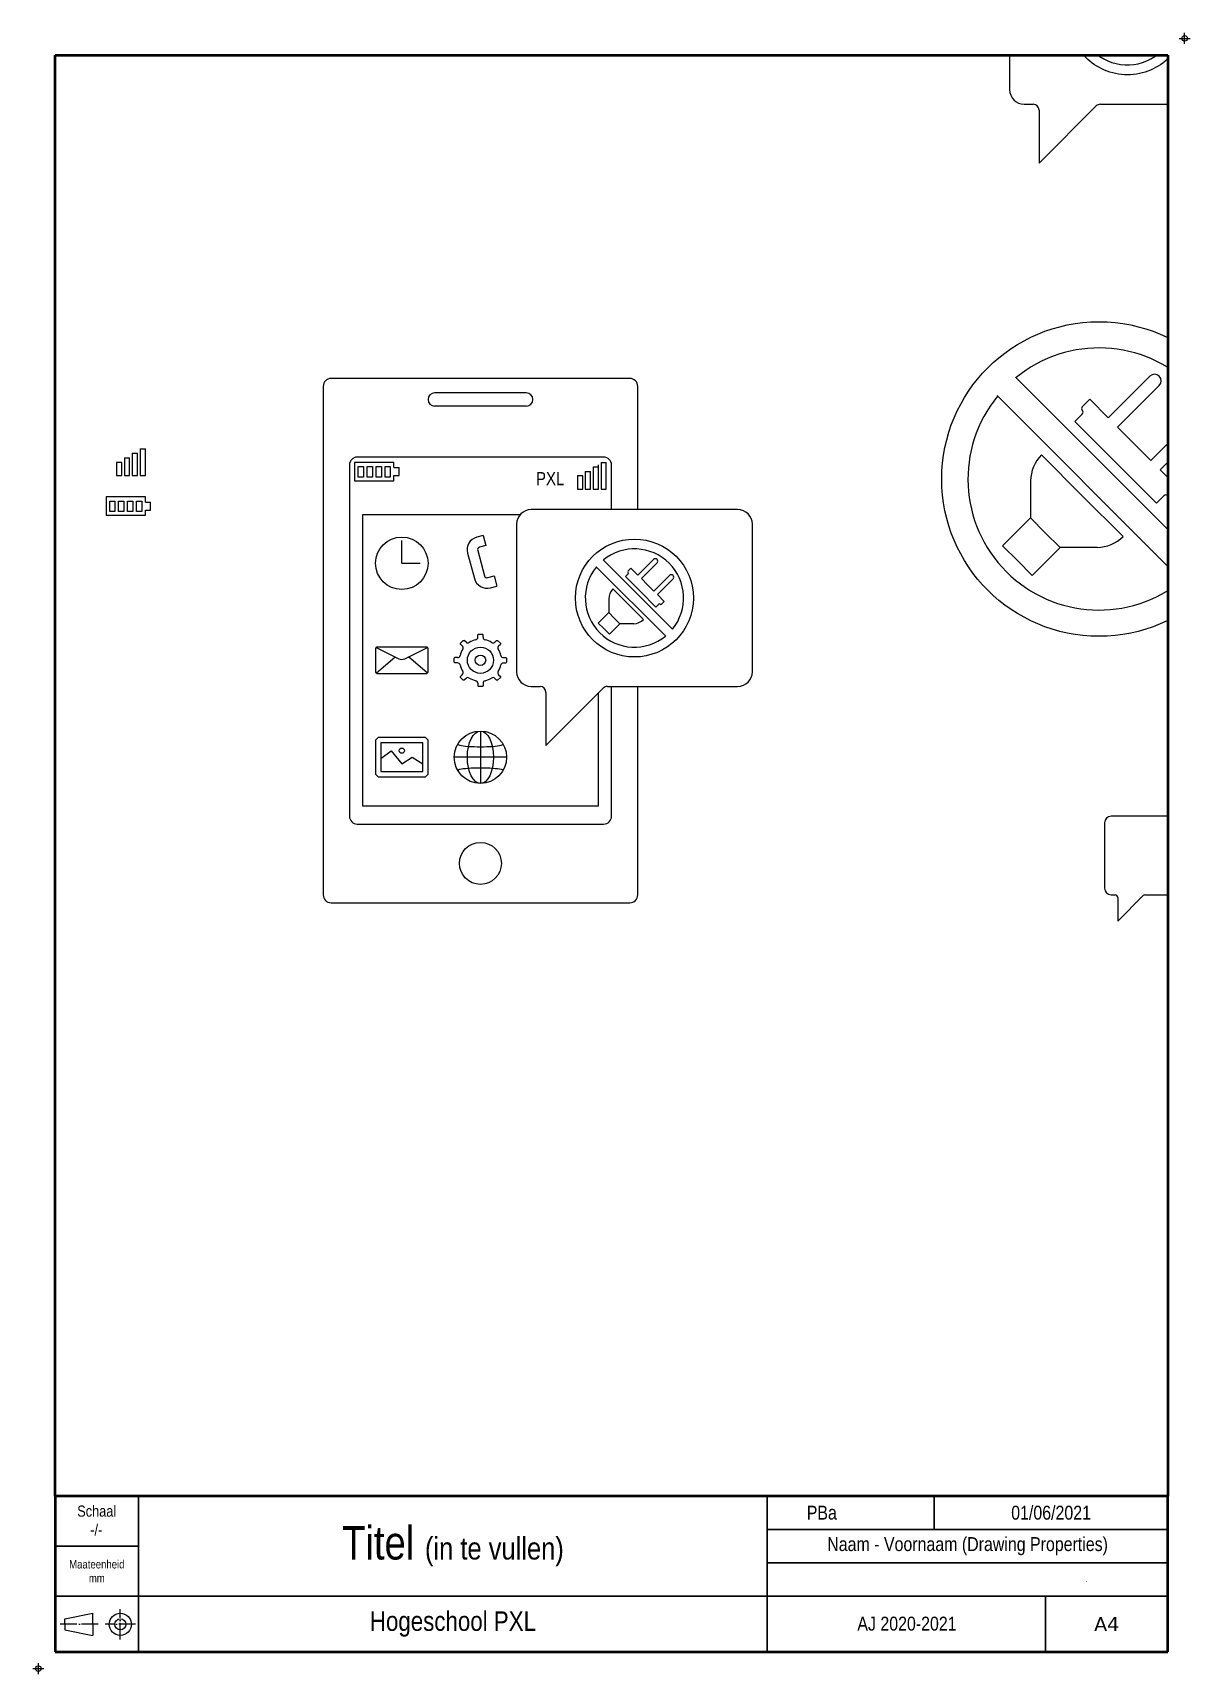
# Paper-space layout 'Portrait A4 (DWGtoPDF)' of a CAD drawing. Header units: millimetres. Extents: x -4 to 204, y -4 to 291.
# The model-space entities are those that its viewports show. They can reach past a viewport. Long polylines and large blocks are cut down to what shows.
import ezdxf
from ezdxf.enums import TextEntityAlignment as Align

# ---------------------------------------------------------------- set-up
doc = ezdxf.new("R2010")
doc.units = ezdxf.units.MM
doc.header["$LTSCALE"] = 0.5
doc.header["$PDMODE"] = 34
doc.linetypes.add('ACAD_ISO04W100', pattern=[30, 24, -3, 0, -3])
doc.layers.get('0').update_dxf_attribs({"color": 250})
doc.layers.add('00 Niet printen', color=212, linetype='Continuous', plot=False)
doc.layers.add('Uitgeverij', color=7, linetype='Continuous', plot=False)
doc.layers.add('Kader', color=7, linetype='Continuous')
doc.styles.add('A3NCAD Technic', font='technic_.ttf')
doc.styles.get("Standard").update_dxf_attribs({"font": 'verdana.ttf'})
doc.styles.add('Technic', font='technic_.ttf')

# ---------------------------------------------------------------- blocks, each defined once
blk = doc.blocks.new('*U28')
at = {"linetype": 'Continuous', "insert": (-0.18, -0.05), "char_height": 2.5, "width": 49.5442, "attachment_point": 5, "style": 'Technic'}
blk.add_mtext('AJ 2020-2021', dxfattribs=at)
blk = doc.blocks.new('*U23')
at = {"linetype": 'Continuous', "insert": (0, 0), "char_height": 2.5, "attachment_point": 5, "style": 'Technic'}
blk.add_mtext_dynamic_manual_height_columns('01/06/2021', width=4.131, gutter_width=12.5, heights=[0], dxfattribs=at)
blk = doc.blocks.new('*U25')
at = {"insert": (0, 0), "char_height": 3.5, "width": 113, "attachment_point": 5, "style": 'Technic'}
blk.add_mtext('Hogeschool PXL', dxfattribs=at)
blk = doc.blocks.new('*U29')
at = {"lineweight": 30, "insert": (0, 0), "char_height": 2.5, "width": 72, "attachment_point": 5, "style": 'Technic'}
blk.add_mtext('Naam - Voornaam (Drawing Properties)', dxfattribs=at)
blk = doc.blocks.new('*U27')
at = {"linetype": 'Continuous', "insert": (-7.91, 0.01), "char_height": 2.5, "attachment_point": 4, "style": 'Technic'}
blk.add_mtext_dynamic_manual_height_columns('PBa ', width=11.7286, gutter_width=12.5, heights=[0], dxfattribs=at)
blk = doc.blocks.new('*U14')
at = {"color": 7, "linetype": 'Continuous', "insert": (20.28, 0.11), "char_height": 1, "attachment_point": 1, "style": 'Technic'}
blk.add_mtext_dynamic_manual_height_columns('.', width=33.7428, gutter_width=12.5, heights=[0], dxfattribs=at)
blk = doc.blocks.new('*U18')
at = {"layer": 'Kader', "lineweight": -3}
for p, q in [((-6.35, 0.98), (-1.35, 1.98)), ((-6.35, -0.02), (-6.35, 0.98)), ((-1.35, -0.02), (-1.35, 1.98)), ((-6.35, -0.02), (-6.35, -1.02)), ((-6.35, -1.02), (-1.35, -2.02)), ((-1.35, -0.02), (-1.35, -2.02))]:
    blk.add_line(p, q, dxfattribs=at)
at = {"layer": 'Kader', "linetype": 'ACAD_ISO04W100', "lineweight": -3, "ltscale": 0.25}
for p, q in [((3.61, -2.73), (3.61, 2.71)), ((-0.35, -0.02), (-7.39, -0.02)), ((6.33, -0.01), (0.89, -0.01))]:
    blk.add_line(p, q, dxfattribs=at)
at = {"layer": 'Kader', "lineweight": -3}
for radius in [2, 1]:
    blk.add_circle((3.61, -0.02), radius, dxfattribs=at)
blk = doc.blocks.new('*U22')
at = {"linetype": 'Continuous', "insert": (-0.1, -1.7), "char_height": 2, "attachment_point": 5, "style": 'A3NCAD Technic'}
blk.add_mtext_dynamic_manual_height_columns('-/-', width=6.28, gutter_width=12.5, heights=[0], dxfattribs=at)
at = {"layer": 'Kader', "lineweight": 30, "insert": (-0.02, 1.67), "char_height": 2, "width": 15, "attachment_point": 5, "style": 'Technic'}
blk.add_mtext('Schaal', dxfattribs=at)
blk = doc.blocks.new('*U31')
at = {"layer": 'Kader', "linetype": 'Continuous', "insert": (7.5, -4.5), "char_height": 1.5, "width": 15, "attachment_point": 5, "style": 'Technic'}
blk.add_mtext('Maateenheid\\Pmm', dxfattribs=at)
blk = doc.blocks.new('*U34')
at = {"linetype": 'Continuous'}
for p, q in [((-1, 0.85), (-0.75, 1.1)), ((-1, -0.13), (-1, 0.85)), ((-0.75, 1.1), (0.75, 1.1)), ((0.75, 1.1), (1, 0.85)), ((1, -0.13), (1, 0.85))]:
    blk.add_line(p, q, dxfattribs=at)
for centre, start, end in [((-2, -0.13), 282.83959, 0), ((2, -0.13), 180, 257.16041)]:
    blk.add_arc(centre, 1, start, end, dxfattribs=at)
blk = doc.blocks.new('*U35')
at = {"color": 0, "linetype": 'ByBlock', "lineweight": -2, "transparency": 16777216}
for p, rotation in [((35.23, 187.85), 45.00000000000001), ((47.82, 187.85), 315), ((32.63, 181.56), 90), ((50.43, 181.56), 270), ((35.23, 175.26), 135), ((47.82, 175.26), 225.0000000000001), ((41.53, 172.66), 180)]:
    blk.add_blockref('*U34', p, dxfattribs=dict(at, rotation=rotation))
blk.add_blockref('*U34', (41.53, 190.46), dxfattribs=at)

msp = doc.modelspace()

# ---------------------------------------------------------------- linework, layer by layer
at = {"linetype": 'Continuous'}
for p, q in [((361.86, 466.51), (361.86, 410.26)), ((418.79, 423.8), (392.28, 450.32)), ((395.19, 426.72), (397.31, 424.6)), ((401.29, 428.58), (397.31, 424.6)), ((367.48, 404.64), (370.86, 404.64)), ((373.11, 382.14), (394.95, 403.98)), ((373.11, 402.39), (373.11, 382.14)), ((396.54, 404.64), (446.23, 404.64)), ((415.43, 300.89), (399.52, 284.98)), ((100, 297), (100, 103)), ((217, 300), (103, 300)), ((177.5, 294.5), (142.5, 294.5)), ((220, 250), (220, 297)), ((434.88, 229.82), (364.17, 300.53)), ((418.97, 297.35), (403.06, 281.44)), ((177.5, 289.5), (142.5, 289.5)), ((427.8, 222.75), (357.09, 293.46)), ((392.45, 292.05), (389.62, 289.22)), ((399.52, 284.98), (392.45, 292.05)), ((389.62, 286.39), (386.79, 283.56)), ((386.79, 283.56), (402.35, 268.01)), ((389.62, 287.8), (389.62, 287.8)), ((431.69, 284.62), (415.78, 268.71)), ((409.42, 275.08), (403.06, 281.44)), ((435.23, 281.09), (419.32, 265.18)), ((24.17, 269.72), (24.17, 262.99)), ((24.17, 269.72), (26.17, 269.72)), ((26.17, 262.99), (26.17, 269.72)), ((27.17, 271.45), (27.17, 262.99)), ((27.17, 271.45), (29.17, 271.45)), ((29.17, 262.99), (29.17, 271.45)), ((30.17, 273.18), (30.17, 262.99)), ((30.17, 273.18), (32.17, 273.18)), ((32.17, 262.99), (32.17, 273.18)), ((207, 270), (113, 270)), ((374.06, 270.83), (389.62, 255.28)), ((409.42, 275.08), (415.78, 268.71)), ((110, 267), (110, 133)), ((127, 268), (112, 268)), ((112, 268), (112, 261)), ((127, 268), (112, 268)), ((112, 268), (112, 261)), ((127, 266), (127, 268)), ((127, 266), (129, 266)), ((129, 263), (129, 266)), ((129, 263), (129, 266)), ((200, 264.54), (200, 257.8)), ((200, 264.54), (202, 264.54)), ((202, 257.8), (202, 264.54)), ((203, 266.27), (203, 257.8)), ((203, 266.27), (205, 266.27)), ((205, 257.8), (205, 267)), ((205, 257.8), (205, 266.27)), ((206, 268), (206, 257.8)), ((206, 268), (208, 268)), ((208, 257.8), (208, 268)), ((210, 250), (210, 267)), ((417.91, 252.45), (402.35, 268.01)), ((419.32, 265.18), (426.39, 258.11)), ((24.17, 262.99), (26.17, 262.99)), ((27.17, 262.99), (29.17, 262.99)), ((30.17, 262.99), (32.17, 262.99)), ((112, 261), (127, 261)), ((112, 261), (127, 261)), ((127, 261), (127, 263)), ((127, 263), (129, 263)), ((200, 257.8), (202, 257.8)), ((203, 257.8), (205, 257.8)), ((206, 257.8), (208, 257.8)), ((369.82, 260.93), (369.82, 246.79)), ((426.39, 258.11), (423.56, 255.28)), ((32.17, 254.81), (17.17, 254.81)), ((17.17, 254.81), (17.17, 247.81)), ((32.17, 254.81), (17.17, 254.81)), ((17.17, 254.81), (17.17, 247.81)), ((32.17, 252.81), (32.17, 254.81)), ((32.17, 252.81), (34.17, 252.81)), ((34.17, 249.81), (34.17, 252.81)), ((34.17, 249.81), (34.17, 252.81)), ((405.18, 239.72), (389.62, 255.28)), ((420.73, 255.28), (417.91, 252.45)), ((422.15, 255.28), (422.15, 255.28)), ((17.17, 247.81), (32.17, 247.81)), ((17.17, 247.81), (32.17, 247.81)), ((32.17, 247.81), (32.17, 249.81)), ((32.17, 249.81), (34.17, 249.81)), ((115, 248), (115, 137)), ((175.07, 248), (115, 248)), ((173.75, 244.38), (173.75, 188.12)), ((258.12, 250), (179.38, 250)), ((263.75, 188.12), (263.75, 244.38)), ((369.82, 246.79), (359.22, 236.19)), ((375.48, 241.14), (369.82, 246.79)), ((130, 229.5), (130, 238.19)), ((161.03, 240.13), (158.62, 239.48)), ((161.03, 240.13), (162.07, 236.27)), ((375.48, 241.14), (381.14, 235.48)), ((155.08, 233.36), (157.67, 223.7)), ((158.95, 234.39), (161.54, 224.74)), ((162.07, 236.27), (159.65, 235.62)), ((364.87, 230.53), (359.22, 236.19)), ((381.14, 235.48), (370.53, 224.87)), ((395.28, 235.48), (381.14, 235.48)), ((130, 229.5), (137, 229.5)), ((230.68, 201.67), (204.17, 228.18)), ((233.33, 204.32), (206.82, 230.83)), ((216.36, 225.53), (215.3, 224.47)), ((217.42, 227.65), (216.36, 226.59)), ((216.36, 226.06), (216.36, 226.06)), ((220.08, 225), (217.42, 227.65)), ((226.04, 230.97), (220.08, 225)), ((227.37, 229.64), (221.4, 223.67)), ((364.87, 230.53), (370.53, 224.87)), ((162.76, 224.03), (165.18, 224.68)), ((163.8, 220.16), (166.21, 220.81)), ((165.18, 224.68), (166.21, 220.81)), ((210.53, 219.7), (216.36, 213.86)), ((215.3, 224.47), (221.14, 218.64)), ((223.79, 221.29), (221.4, 223.67)), ((223.79, 221.29), (226.17, 218.9)), ((232.14, 224.87), (226.17, 218.9)), ((233.47, 223.54), (227.5, 217.58)), ((208.94, 215.98), (208.94, 210.68)), ((222.2, 208.03), (216.36, 213.86)), ((226.97, 212.8), (221.14, 218.64)), ((228.03, 213.86), (226.97, 212.8)), ((227.5, 217.58), (230.15, 214.92)), ((228.56, 213.86), (228.56, 213.86)), ((230.15, 214.92), (229.09, 213.86)), ((208.94, 210.68), (204.96, 206.7)), ((207.08, 204.58), (204.96, 206.7)), ((211.06, 208.56), (208.94, 210.68)), ((211.06, 208.56), (213.18, 206.44)), ((207.08, 204.58), (209.2, 202.46)), ((213.18, 206.44), (209.2, 202.46)), ((218.48, 206.44), (213.18, 206.44)), ((120.2, 197.4), (128.88, 193.06)), ((131.12, 193.06), (139.8, 197.4)), ((120.16, 187.63), (127.5, 193.75)), ((130, 192.5), (130, 192.5)), ((139.84, 187.63), (132.5, 193.75)), ((179.38, 182.5), (182.75, 182.5)), ((185, 160), (206.84, 181.84)), ((208.43, 182.5), (258.12, 182.5)), ((210, 133), (210, 182.5)), ((220, 103), (220, 182.5)), ((185, 180.25), (185, 160)), ((205, 137), (205, 180)), ((160, 165.5), (160, 145.5)), ((138, 161), (122, 161)), ((122, 161), (122, 150)), ((122, 155), (126, 158)), ((126, 158), (126, 158)), ((126, 158), (130, 153)), ((138, 150), (138, 161)), ((130, 153), (134, 155.5)), ((134, 155.5), (138, 153)), ((170, 155.5), (150, 155.5)), ((122, 150), (138, 150)), ((115, 137), (205, 137)), ((435.61, 133), (400.61, 133)), ((113, 130), (207, 130)), ((398.11, 130.5), (398.11, 105.5)), ((400.61, 103), (402.11, 103)), ((403.11, 93), (412.82, 102.71)), ((403.11, 102), (403.11, 93)), ((413.52, 103), (435.61, 103)), ((103, 100), (217, 100))]:
    msp.add_line(p, q, dxfattribs=at)
for points in [[(21.17, 262.99), (23.17, 262.99), (23.17, 267.99), (21.17, 267.99)], [(113.4, 262.4), (113.4, 266.4), (115.4, 266.4), (115.4, 262.4)], [(116.8, 262.4), (116.8, 266.4), (118.8, 266.4), (118.8, 262.4)], [(120.2, 262.4), (120.2, 266.4), (122.2, 266.4), (122.2, 262.4)], [(123.6, 262.4), (123.6, 266.4), (125.6, 266.4), (125.6, 262.4)], [(197, 257.8), (199, 257.8), (199, 262.8), (197, 262.8)], [(18.57, 249.21), (18.57, 253.21), (20.57, 253.21), (20.57, 249.21)], [(21.97, 249.21), (21.97, 253.21), (23.97, 253.21), (23.97, 249.21)], [(25.37, 249.21), (25.37, 253.21), (27.37, 253.21), (27.37, 249.21)], [(28.77, 249.21), (28.77, 253.21), (30.77, 253.21), (30.77, 249.21)], [(121, 148), (139, 148), (140, 149), (140, 162), (139, 163), (121, 163), (120, 162), (120, 149)]]:
    msp.add_lwpolyline(points, close=True, dxfattribs=at)
msp.add_lwpolyline([(120.5, 187.5), (139.5, 187.5, 0.414214), (140, 188), (140, 197, 0.414214), (139.5, 197.5), (120.5, 197.5, 0.414214), (120, 197), (120, 188, 0.414214)], format="xyb", close=True, dxfattribs=at)
for centre, radius in [((406.86, 438.39), 22.5), ((395.99, 261.64), 60), ((130, 229.5), 10), ((218.75, 216.25), 22.5), ((160, 192.5), 5), ((160, 192.5), 2), ((160, 155.5), 10), ((130, 158), 1), ((160, 115), 8)]:
    msp.add_circle(centre, radius, dxfattribs=at)
for centre, radius, start, end in [((406.86, 438.39), 18.75, 140.73917, 309.26083), ((367.48, 410.26), 5.62, 180, 270), ((370.86, 402.39), 2.25, 0, 90), ((396.54, 402.39), 2.25, 90, 135), ((395.99, 261.64), 50, 320.73917, 129.26083), ((417.2, 299.12), 2.5, 315, 135), ((103, 297), 3, 90, 180), ((142.5, 292), 2.5, 90, 270), ((177.5, 292), 2.5, 270, 90), ((217, 297), 3, 0, 90), ((395.99, 261.64), 50, 140.73917, 309.26083), ((390.33, 288.51), 1, 135, 225), ((388.91, 287.1), 1, 315, 45), ((113, 267), 3, 90, 180), ((207, 267), 3, 0, 90), ((384.81, 260.37), 15, 135.76194, 177.84088), ((421.44, 254.57), 1, 45, 135), ((422.86, 255.98), 1, 225, 315), ((179.38, 244.38), 5.62, 90, 180), ((258.12, 244.38), 5.62, 0, 90), ((159.91, 234.65), 5, 105, 195), ((394.71, 250.47), 15, 272.15912, 314.23806), ((159.91, 234.65), 1, 105, 195), ((218.75, 216.25), 18.75, 320.73917, 129.26083), ((218.75, 216.25), 18.75, 140.73917, 309.26083), ((216.63, 226.33), 0.375, 135, 225), ((216.1, 225.8), 0.375, 315, 45), ((226.7, 230.3), 0.938, 315, 135), ((162.5, 224.99), 5, 195, 285), ((162.5, 224.99), 1, 195, 285), ((214.56, 215.77), 5.62, 135.76194, 177.84088), ((232.8, 224.2), 0.938, 315, 135), ((228.3, 213.6), 0.375, 45, 135), ((228.83, 214.13), 0.375, 225, 315), ((218.27, 212.06), 5.62, 272.15912, 314.23806), ((160, 192.5), 8, 147.83959, 167.16041), ((160, 192.5), 8, 102.83959, 122.16041), ((160, 192.5), 8, 57.83959, 77.16041), ((160, 192.5), 8, 12.83959, 32.16041), ((130, 195.3), 2.5, 243.43495, 296.56505), ((160, 192.5), 8, 192.83959, 212.16041), ((160, 192.5), 8, 327.83959, 347.16041), ((179.38, 188.12), 5.62, 180, 270), ((258.12, 188.12), 5.62, 270, 0), ((160, 192.5), 8, 237.83959, 257.16041), ((160, 192.5), 8, 282.83959, 302.16041), ((182.75, 180.25), 2.25, 0, 90), ((208.43, 180.25), 2.25, 90, 135), ((113, 133), 3, 180, 270), ((207, 133), 3, 270, 0), ((400.61, 130.5), 2.5, 90, 180), ((103, 103), 3, 180, 270), ((217, 103), 3, 270, 0), ((400.61, 105.5), 2.5, 180, 270), ((402.11, 102), 1, 0, 90), ((413.52, 102), 1, 90, 135)]:
    msp.add_arc(centre, radius, start, end, dxfattribs=at)
msp.add_ellipse((160, 155.5), major_axis=(0, 10), ratio=0.5, dxfattribs=at)
msp.add_ellipse((160, 160.5), major_axis=(-8.66, 0), ratio=0.11547, start_param=6.147635, end_param=9.560328, dxfattribs=at)
at = {"linetype": 'Continuous', "extrusion": (0, 0, -1)}
msp.add_ellipse((160, 150.5), major_axis=(-8.66, 0), ratio=0.11547, start_param=6.147635, end_param=9.560328, dxfattribs=at)

# ---------------------------------------------------------------- block references
at = {"linetype": 'Continuous'}
msp.add_blockref('*U35', (118.47, 10.94), dxfattribs=at)

# ---------------------------------------------------------------- texts
at = {"linetype": 'Continuous', "style": 'A3NCAD Technic'}
msp.add_text('PXL', height=5, dxfattribs=at).set_placement((192, 257.8), align=Align.BOTTOM_RIGHT)

psp = doc.layouts.new('Portrait A4 (DWGtoPDF)')

# ---------------------------------------------------------------- linework, layer by layer
at = {"lineweight": 50}
for p, q in [((0.5, 27.98), (0.5, 286.98)), ((0.5, 286.98), (200.5, 286.98)), ((200.5, 286.98), (200.5, 27.98)), ((200.5, 27.98), (0.5, 27.98)), ((0.5, 27.98), (0.5, -0.02)), ((200.5, -0.02), (200.5, 27.98)), ((0.5, -0.02), (200.5, -0.02))]:
    psp.add_line(p, q, dxfattribs=at)
at = {"lineweight": 30}
for p, q in [((0.5, 27.98), (0.5, -0.02)), ((15.5, -0.02), (15.5, 27.98)), ((128.5, -0.02), (128.5, 27.98)), ((158.5, 21.98), (158.5, 27.98)), ((200.5, 21.98), (128.5, 21.98)), ((200.5, 15.98), (128.5, 15.98)), ((15.5, 9.98), (200.5, 9.98)), ((178.5, -0.02), (178.5, 9.98))]:
    psp.add_line(p, q, dxfattribs=at)
at = {"linetype": 'Continuous', "lineweight": 30}
for p, q in [((0.5, 18.98), (15.5, 18.98)), ((15.5, 9.98), (0.5, 9.98))]:
    psp.add_line(p, q, dxfattribs=at)
at = {"layer": '00 Niet printen', "linetype": 'Continuous'}
for p in [(203.5, 289.98), (-2.5, -3.02)]:
    psp.add_point(p, dxfattribs=at)

# ---------------------------------------------------------------- block references
at = {"linetype": 'Continuous'}
for name, p in [('*U22', (8, 23.6)), ('*U31', (0.5, 18.98))]:
    psp.add_blockref(name, p, dxfattribs=at)
at = {"layer": 'Kader', "linetype": 'Continuous'}
for name, p in [('*U27', (143.5, 24.98)), ('*U23', (179.5, 24.98)), ('*U29', (164.5, 18.98)), ('*U25', (72, 4.98)), ('*U28', (153.78, 5.09))]:
    psp.add_blockref(name, p, dxfattribs=at)
at = {"layer": 'Kader', "linetype": 'Continuous', "lineweight": -3}
psp.add_blockref('*U18', (8.61, 4.96), dxfattribs=at)
at = {"layer": 'Uitgeverij', "linetype": 'Continuous'}
psp.add_blockref('*U14', (165.37, 13.48), dxfattribs=at)

# ---------------------------------------------------------------- texts
at = {"lineweight": 30, "insert": (189.5, 4.98), "char_height": 2.5, "width": 22, "attachment_point": 5}
psp.add_mtext('{\\fVerdana|b0|i0|c0|p34;A4}', dxfattribs=at)
at = {"layer": 'Kader', "insert": (72, 18.98), "char_height": 6, "width": 113, "attachment_point": 5}
psp.add_mtext('{\\fTechnic|b0|i0|c2|p2;Titel \\H0.66667x;(in te vullen)}', dxfattribs=at)

# ---------------------------------------------------------------- viewports
at = {"layer": '0', "linetype": 'Continuous'}
psp.add_viewport(center=(100.5, 157.48), size=(200, 259), view_center_point=(210, 148.5), view_height=549.801, dxfattribs=at)

doc.saveas('drawing.dxf')
